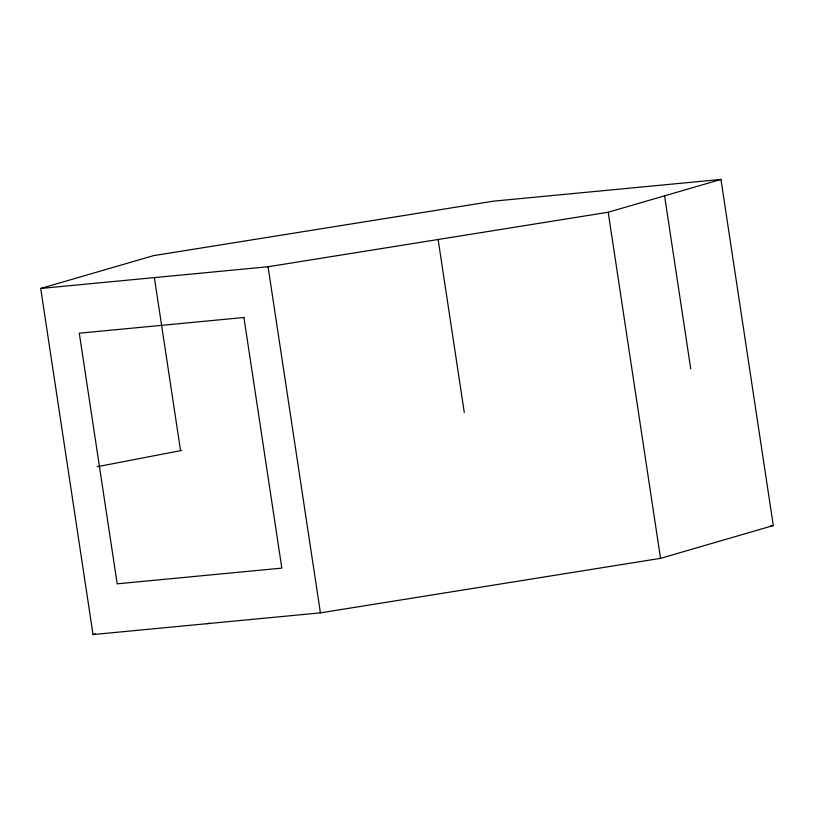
<?xml version="1.0" encoding="UTF-8"?>
<svg xmlns="http://www.w3.org/2000/svg" width="814" height="814" viewBox="0 0 814 814"><rect width="100%" height="100%" fill="white"/><g stroke="black" fill="none" stroke-linecap="round" stroke-linejoin="round"><path stroke-width="1.22" d="M40.7 288.451L153.459 255.657L493.589 201.139L720.96 179.436L773.3 525.549L660.541 558.343L320.411 612.861L93.04 634.564L40.7 288.451L268.06 266.748L608.19 212.24L720.96 179.436M93.04 634.564L95.472 633.862M97.253 466.717L181.797 450.417M206.725 623.707L209.218 623.229M770.777 525.783L773.3 525.549M664.57 195.838L690.75 368.895M608.19 212.24L660.541 558.343M438.125 239.489L464.295 412.545M268.06 266.748L320.411 612.861M154.385 277.605L180.555 450.661M243.925 317.491L79.284 333.201L117.185 583.831L281.827 568.111L243.925 317.491"/></g></svg>
